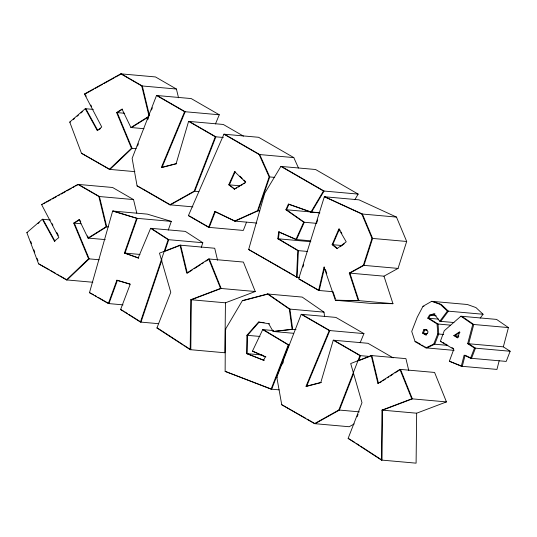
<?xml version="1.0" encoding="UTF-8"?>
<svg xmlns="http://www.w3.org/2000/svg" width="537" height="537" viewBox="0 0 537 537"><rect width="100%" height="100%" fill="white"/><g stroke="black" fill="none" stroke-linecap="round" stroke-linejoin="round"><path stroke-width="0.81" d="M279.173 389.862L271.104 389.144L225.137 371.376L225.359 329.423L242.395 300.599L267.507 293.987L302.19 297.082L323.999 312.145L324.549 316.192M190.205 349.668L190.763 299.713L220.566 288.423L255.25 291.517L243.382 262.063L208.698 258.968L186.722 273.132L180.029 245.154L159.482 253.155L170.779 292.282L156.925 327.993L190.205 349.668L224.889 352.769L225.446 302.808L255.25 291.517M381.411 460.061L381.975 410.107L411.772 398.816L446.455 401.911L434.594 372.456L399.911 369.362L377.934 383.525L371.235 355.548L350.695 363.549L361.992 402.676L348.137 438.387L381.411 460.061L416.094 463.163L416.658 413.201L446.455 401.911M259.096 322.16L247.497 335.336L247.188 353.668L264.137 360.434L246.604 353.614L246.906 335.283L258.512 322.106L264.09 322.603M299.612 277.428L296.531 277.152L297.8 250.584L277.817 238.77L278.69 231.87L296.518 239.549L304.298 222.251L286.483 209.779L288.96 204.214L311.507 212.162L324.066 191.044L281.489 166.463M279.274 231.924L278.408 238.824L298.391 250.631L297.122 277.206L295.672 276.367M332.517 291.685L318.629 290.443L324.053 267.137L324.643 267.184L319.213 290.497L299.23 278.958M461.29 366.234L464.136 355.158L470.546 358.233L506.203 361.414L510.15 351.252L503.337 346.842L467.68 343.66L472.775 324.402L460.9 316.219L444.26 330.745L440.333 341.418L453.819 349.204L449.368 361.226L461.29 366.234L496.953 369.416L499.182 360.716M503.337 346.842L508.438 327.583L496.557 319.408L460.9 316.219M123.067 304.862L108.346 303.546L89.491 292.658L112.656 211.028L147.339 214.129L171.316 221.392L168.262 230.084M296.531 277.152L248.658 249.51L264.734 193.266L280.898 166.41L315.581 169.511L358.159 194.092L354.809 199.724M243.469 136.116L223.285 124.463L188.601 121.369L176.136 163.644L161.362 167.45L184.594 111.683L219.277 114.777L215.458 123.946M360.132 342.781L363.945 333.611L329.262 330.517L306.03 386.284L320.804 382.478L333.269 340.196L367.952 343.297L393.185 357.864M383.975 276.172L392.97 303.7L358.286 300.599L349.292 273.078L383.975 276.172L398.051 268.406L406.69 241.475L396.481 217.082L359.031 199.851L324.348 196.75L298.646 278.904L318.629 290.443M302.975 266.996L303.72 264.6M316.951 222.325L317.703 219.935M349.292 273.078L363.368 265.312L372.007 238.374L361.797 213.988L324.348 196.75M158.469 323.677L140.419 322.059L168.141 239.643L150.635 228.299L138.163 257.975L124.423 253.055L136.633 218.297L171.316 221.392M141.003 322.113L161.973 259.787L161.382 259.733M201.254 247.409L202.825 242.737L185.319 231.393L150.635 228.299M208.631 227.339L214.76 211.551L234.568 221.069L257.512 210.739L269.158 176.888L259.123 154.508L223.929 134.19L188.386 215.652L208.631 227.339L243.315 230.44L246.53 222.17M422.545 333.148L423.76 329.745L426.338 329.637L428.143 331.933L426.029 335.155L422.545 333.148L427.653 333.605M108.346 303.546L116.858 280.227L130.008 284.053M117.449 280.28L108.93 303.6L98.056 297.317M140.419 322.059L120.603 309.527L130.209 284.234L116.858 280.227M219.277 114.777L191.212 98.573L156.529 95.479L132.129 158.375L137.083 185.896L169.84 204.812L192.877 206.866M137.512 146.057L138.412 143.741M147.715 119.771L148.615 117.449M151.488 110.045L152.374 107.756M169.84 204.812L194.159 191.179L215.277 136.767L223.345 137.485M271.104 389.144L288.268 344.908L288.852 344.955L271.688 389.197M354.198 423.935L349.191 426.74L314.507 423.646L281.75 404.73L276.797 377.209L301.203 314.313L335.887 317.407L363.945 333.611M282.502 364.066L283.408 361.73M314.507 423.646L338.834 410.013L359.944 355.601L369.678 356.467M353.608 373.497L339.418 410.067L315.091 423.693L307.265 419.175M358.548 360.77L360.535 355.655L333.86 340.25M357.159 416.705L358.058 414.376M470.546 358.233L474.493 348.07L510.15 351.252M480.206 318.079L483.065 314.259L475.943 307.573L467.371 304.506L431.714 301.317L422.988 306.291L417.256 317.166L411.725 331.423L415.094 341.646L425.848 347.848L433.715 344.123L437.776 333.947L437.071 323.945L427.767 318.159L429.399 315.206L434.003 313.762L439.776 321.267L453.966 322.536M161.362 167.45L161.952 167.504L185.184 111.73L157.119 95.532M306.03 386.284L306.62 386.338L329.852 330.564L301.787 314.36M339.411 229.111L332.725 244.711L337.679 248.665L337.088 248.618L332.135 244.657L338.827 229.064L339.411 229.111L340.236 230.534M228.749 184.809L234.615 171.612L235.206 171.665L229.339 184.862L234.682 189.178L228.749 184.809L240.153 185.829M316.77 223.365L303.707 222.197L285.899 209.725L288.376 204.161L288.96 204.214M278.69 231.87L295.934 239.502L303.707 222.197M263.546 360.381L265.325 356.883L252.424 351.218L262.721 329.611L273.293 330.55M288.376 204.161L310.923 212.108L323.475 190.991L358.159 194.092M439.776 321.267L447.402 311.071L483.065 314.259M440.756 321.354L448.382 311.158L441.26 304.479L432.688 301.405M93.324 109.42L85.255 108.696L69.743 122.087L81.47 153.253L109.36 169.356L131.478 148.266L136.223 148.695M50.431 219.962L42.363 219.244L26.85 232.635L38.577 263.801L66.467 279.905L88.585 258.814L99.15 259.76M73.435 119.462L74.67 118.388M77.153 116.247L78.395 115.173M80.879 113.032L82.738 111.428M37.986 223.58L39.228 222.513M85.255 108.696L97.284 130.585L101.761 127L84.47 93.988L120.791 73.838L155.475 76.939L176.411 89.028L178.526 97.768M99.15 129.612L100.432 128.591M42.363 219.244L54.391 241.133L58.869 237.549L41.577 204.537L77.899 184.386L112.582 187.487L133.525 199.576L136.787 213.108M337.088 248.618L346.211 241.825L338.827 229.064M340.283 246.725L344.19 243.818M453.799 335.645L459.665 331.779L457.719 337.907L453.799 335.645L458.9 336.102M459.987 332.296L454.772 335.732L458.041 337.619M131.478 148.266L116.616 112.548L122.006 109.085L130.914 127.517L143.976 128.685M122.597 109.132L117.207 112.602L132.062 148.319L109.951 169.41L81.47 153.253M88.585 258.814L73.73 223.097L79.114 219.626L79.704 219.68L74.314 223.15L89.169 258.868L67.058 279.958L59.902 275.83M192.118 270.084L187.312 273.179L180.62 245.208L165.557 251.068M194.179 268.755L200.361 264.775M201.731 263.889L203.792 262.559M205.852 261.23L207.913 259.901M379.894 382.693L381.263 381.807M382.639 380.921L385.385 379.149M387.446 377.82L388.822 376.934M390.198 376.048L392.943 374.282M395.004 372.953L400.501 369.409L412.362 398.863L382.559 410.161L382.002 460.115L360.508 446.113M130.914 127.517L149.031 116.187L141.728 85.927L120.791 73.838M131.498 127.571L148.219 117.113M79.114 219.626L88.021 238.066L106.138 226.735L108.387 226.929M234.098 189.125L245.698 182.258L234.615 171.612M235.367 188.776L236.73 187.97M238.092 187.158L239.462 186.352M240.824 185.54L242.187 184.735M243.556 183.929L244.919 183.117M85.786 93.639L93.774 89.209M95.23 88.404L102.493 84.369M103.943 83.564L114.112 77.919M115.569 77.113L121.382 73.891L142.318 85.98L149.414 115.395M43.618 203.785L45.074 202.979M46.524 202.174L50.887 199.751M52.337 198.945L56.694 196.529M58.15 195.723L59.6 194.918M61.057 194.112L65.413 191.696M66.863 190.883L71.226 188.467M72.676 187.661L74.126 186.856M75.583 186.05L78.489 184.439L99.426 196.529L106.722 226.782L88.605 238.119L87.538 235.904M235.159 221.123L258.096 210.786L269.742 176.935L259.707 154.555L224.52 134.243M359.327 360.468L371.826 355.601L378.518 383.572L377.934 383.525M434.983 313.85L430.379 315.293L428.748 318.246L438.044 324.033L438.749 334.034L434.695 344.21L426.828 347.936L424.673 346.694M243.791 300.438L268.091 294.041L289.899 309.097L292.678 329.342L273.648 331.517L272.863 330.114M161.952 167.504L176.72 163.698M306.62 386.338L320.609 382.727M258.512 322.106L269.305 323.798L268.722 323.751L273.065 331.463L292.094 329.295L296.008 329.644M426.667 329.752L424.733 329.832L423.525 333.235L426.311 334.846M324.053 267.137L335.357 300.237L358.286 300.599M335.94 300.29L358.877 300.653L349.882 273.125L363.958 265.359L372.597 238.428L362.388 214.041L324.939 196.804M392.97 303.7L370.04 303.331L335.357 300.237M141.728 85.927L176.411 89.028M84.47 93.988L85.061 94.042M116.616 112.548L124.691 113.273M223.929 134.19L258.619 137.291L293.806 157.603L298.485 168.047M69.743 122.087L70.327 122.141M97.284 130.585L97.875 130.639L85.839 108.749M259.123 154.508L293.806 157.603M269.158 176.888L274.729 177.385M109.36 169.356L134.894 171.639M137.083 185.896L141.231 188.004M194.159 191.179L198.905 191.602M361.797 213.988L396.481 217.082M285.899 209.725L319.75 212.746M310.923 212.108L319.824 212.907M77.899 184.386L98.842 196.475L133.525 199.576M257.512 210.739L259.76 210.94M214.76 211.551L215.35 211.605L209.222 227.393L189.702 216.122M188.386 215.652L188.977 215.706M234.568 221.069L256.78 223.056M41.577 204.537L42.168 204.59M372.007 238.374L406.69 241.475M295.934 239.502L310.661 240.818M277.817 238.77L310.836 241.717M332.135 244.657L341.874 245.53M73.73 223.097L80.966 223.748M297.8 250.584L307.54 251.45M168.141 239.643L202.825 242.737M248.658 249.51L281.16 267.99M180.029 245.154L214.713 248.248L217.579 260.244M26.85 232.635L27.441 232.682M88.021 238.066L105.239 239.603M363.368 265.312L398.051 268.406M54.391 241.133L54.982 241.187L42.947 219.297M164.215 251.309L164.805 251.363L168.732 239.69L151.219 228.353M124.423 253.055L139.982 254.444M138.163 257.975L138.747 258.029L125.014 253.108L137.224 218.351L113.24 211.081M38.577 263.801L49.176 269.634M422.988 306.291L423.962 306.379M66.467 279.905L92.834 282.261M429.399 315.206L436.158 315.81M242.395 300.599L242.979 300.653M427.767 318.159L438.655 319.132M472.775 324.402L508.438 327.583M190.763 299.713L225.446 302.808M267.507 293.987L289.315 309.043L323.999 312.145M89.491 292.658L93.706 294.806M437.071 323.945L450.429 325.14M423.76 329.745L427.21 330.054M437.776 333.947L443.703 334.477M120.603 309.527L123.315 310.923M440.333 341.418L441.313 341.505M415.094 341.646L416.074 341.733L420.377 344.217M433.715 344.123L447.905 345.385M273.065 331.463L293.611 333.302M225.359 329.423L225.949 329.476M425.848 347.848L454.08 350.372M246.906 335.283L259.968 336.451M156.925 327.993L157.516 328.047M449.368 361.226L462.27 366.321L465.109 355.246L471.52 358.32L475.467 348.151L468.653 343.747L473.755 324.489L461.874 316.306M371.235 355.548L405.918 358.642L408.791 370.637M252.424 351.218L253.014 351.272M246.604 353.614L262.157 355.004M225.137 371.376L270.91 388.895M276.797 377.209L277.381 377.263M320.804 382.478L321.388 382.532M381.975 410.107L416.658 413.201M281.75 404.73L305.835 418.35M338.834 410.013L359.381 411.852M348.137 438.387L354.964 442.501M112.656 211.028L136.633 218.297M431.714 301.317L440.286 304.392L447.402 311.071M253.773 351.601L265.916 356.937M216.082 211.954L234.427 220.767M280.898 166.41L323.475 190.991M156.529 95.479L184.594 111.683M189.192 121.416L215.861 136.821L194.75 191.232L170.424 204.859L142.654 188.829M188.601 121.369L215.277 136.767M442.73 342.324L444.153 343.143M445.569 343.962L446.992 344.781M451.959 347.647L453.376 348.466M421.807 345.043L423.243 345.868M282.61 268.829L291.316 273.857M292.766 274.696L294.222 275.528M301.203 314.313L329.262 330.517M333.269 340.196L359.944 355.601M95.156 295.645L96.606 296.478M50.606 270.46L55.613 273.353M57.043 274.179L58.473 275.004M263.311 329.658L288.852 344.955M262.721 329.611L288.268 344.908M124.732 311.816L127.564 313.608M128.974 314.507L140.298 321.67M467.68 343.66L474.493 348.07M356.353 443.408L359.125 445.213M158.207 328.496L183.164 344.754M184.553 345.66L190.796 349.721L191.353 299.767L221.15 288.47L209.289 259.015M239.871 176.149L242.2 178.385M243.952 180.07L245.698 181.748M341.055 231.95L341.874 233.367M85.443 94.774L86.209 96.244M90.82 105.044L91.592 106.514M52.156 223.66L52.928 225.131M56.768 232.467L58.305 235.401M80.06 220.418L80.772 221.895M399.911 369.362L411.772 398.816M208.698 258.968L220.566 288.423M30.663 241.254L31.542 243.597M33.891 249.826L34.771 252.168M37.113 258.398L37.993 260.74M325.449 269.554L326.791 273.494M332.98 291.618L335.403 298.713M98.842 196.475L106.138 226.735M289.315 309.043L292.094 329.295"/></g></svg>
